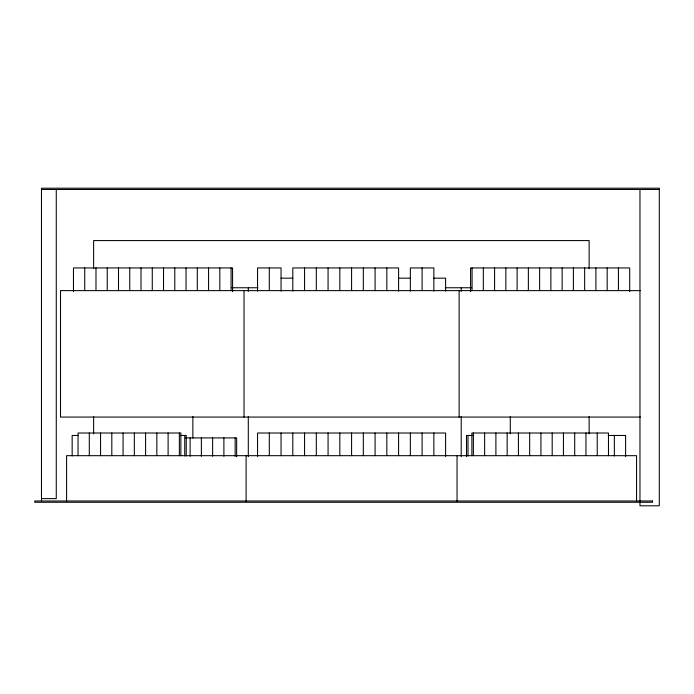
<?xml version="1.0" encoding="UTF-8"?>
<svg xmlns="http://www.w3.org/2000/svg" width="694" height="694" viewBox="0 0 694 694"><rect width="100%" height="100%" fill="white"/><g stroke="black" fill="none" stroke-linecap="round" stroke-linejoin="round"><path stroke-width="1.04" d="M41.484 189.471L659.3 189.471M281.053 278.164L292.807 278.164M398.59 278.164L410.345 278.164M433.854 278.164L445.6 278.164L445.6 291.116M231.857 287.758L257.856 287.758M445.296 287.758L471.295 287.758M640.475 290.621L60.517 290.621L60.517 417.077L640.475 417.077M78.301 435.459L72.159 435.459L72.159 455.975M180.648 435.459L186.235 435.459L186.235 455.975M472.649 435.459L466.507 435.459L466.507 456.652M608.213 435.459L625.606 435.459L625.606 456.557M185.472 437.914L236.645 437.914L236.645 456.652M41.484 498.604L56.275 498.604L56.275 189.471M639.963 189.471L639.963 505.796L659.3 505.796L659.3 188.204L41.484 188.204L41.484 501.181M636.572 501.441L636.572 455.68L66.581 455.68L66.581 501.441M629.684 291.619L629.684 267.945L470.584 267.945L470.584 291.619M618.423 267.945L618.423 290.621M614.355 435.459L614.355 455.975M608.473 455.68L608.473 433.013L471.885 433.013L471.885 455.68M607.172 267.945L607.172 290.621M597.222 433.013L597.222 455.68M595.912 267.945L595.912 290.621M589.137 268.647L589.137 240.575L93.629 240.575L93.629 268.647M589.137 416.6L589.137 433.88M585.962 433.013L585.962 455.68M584.652 267.945L584.652 290.621M574.701 433.013L574.701 455.68M573.391 267.945L573.391 290.621M563.441 433.013L563.441 455.68M562.14 267.945L562.14 290.621M552.19 433.013L552.19 455.68M550.88 267.945L550.88 290.621M540.93 433.013L540.93 455.68M539.62 267.945L539.62 290.621M529.669 433.013L529.669 455.68M528.368 267.945L528.368 290.621M518.418 433.013L518.418 455.68M517.108 267.945L517.108 290.621M510.298 416.487L510.298 433.793M507.158 433.013L507.158 455.68M505.848 267.945L505.848 290.621M495.898 433.013L495.898 455.68M494.588 267.945L494.588 290.621M484.638 433.013L484.638 455.68M483.336 267.945L483.336 290.621M473.386 433.013L473.386 455.68M472.076 267.945L472.076 290.621M468.008 435.459L468.008 455.975M461.206 288.088L461.206 291.333M461.206 416.6L461.206 456.557M459.124 290.621L459.124 417.077M457.042 455.68L457.042 501.181M445.6 456.357L445.6 433.013L257.552 433.013L257.552 456.357M433.854 291.116L433.854 267.945L410.345 267.945L410.345 291.116M433.854 433.013L433.854 455.68M422.099 267.945L422.099 290.621M422.099 433.013L422.099 455.68M410.345 433.013L410.345 455.68M398.59 291.116L398.59 267.945L292.807 267.945L292.807 291.116M398.59 433.013L398.59 455.68M386.836 267.945L386.836 290.621M386.836 433.013L386.836 455.68M375.081 267.945L375.081 290.621M375.081 433.013L375.081 455.68M363.326 267.945L363.326 290.621M363.326 433.013L363.326 455.68M351.58 267.945L351.58 290.621M351.58 433.013L351.58 455.68M339.826 267.945L339.826 290.621M339.826 433.013L339.826 455.68M328.071 267.945L328.071 290.621M328.071 433.013L328.071 455.68M316.317 267.945L316.317 290.621M316.317 433.013L316.317 455.68M304.562 267.945L304.562 290.621M304.562 433.013L304.562 455.68M292.807 433.013L292.807 455.68M281.053 291.116L281.053 267.945L257.552 267.945L257.552 291.116M281.053 433.013L281.053 455.68M269.307 267.945L269.307 290.621M269.307 433.013L269.307 455.68M248.296 288.088L248.296 291.333M248.296 416.6L248.296 456.557M246.11 455.68L246.11 501.181M244.028 290.621L244.028 417.077M235.153 437.914L235.153 456.27M232.568 291.619L232.568 267.945L73.469 267.945L73.469 291.619M231.076 267.945L231.076 290.621M223.893 437.914L223.893 456.27M219.816 267.945L219.816 290.621M212.633 437.914L212.633 456.27M208.564 267.945L208.564 290.621M201.373 437.914L201.373 456.27M197.304 267.945L197.304 290.621M192.854 416.487L192.854 438.122M190.121 437.914L190.121 456.27M186.044 267.945L186.044 290.621M184.743 435.459L184.743 455.975M180.856 455.68L180.856 433.013L78.04 433.013L78.04 455.68M179.356 433.013L179.356 455.68M174.793 267.945L174.793 290.621M168.104 433.013L168.104 455.68M163.532 267.945L163.532 290.621M156.844 433.013L156.844 455.68M152.272 267.945L152.272 290.621M145.584 433.013L145.584 455.68M141.012 267.945L141.012 290.621M134.332 433.013L134.332 455.68M129.761 267.945L129.761 290.621M123.072 433.013L123.072 455.68M118.501 267.945L118.501 290.621M111.812 433.013L111.812 455.68M107.24 267.945L107.24 290.621M100.552 433.013L100.552 455.68M95.989 267.945L95.989 290.621M93.629 416.6L93.629 433.88M89.3 433.013L89.3 455.68M84.729 267.945L84.729 290.621M652.516 500.99L34.7 500.99L34.7 502.265L652.516 502.265L652.516 500.99"/></g></svg>
